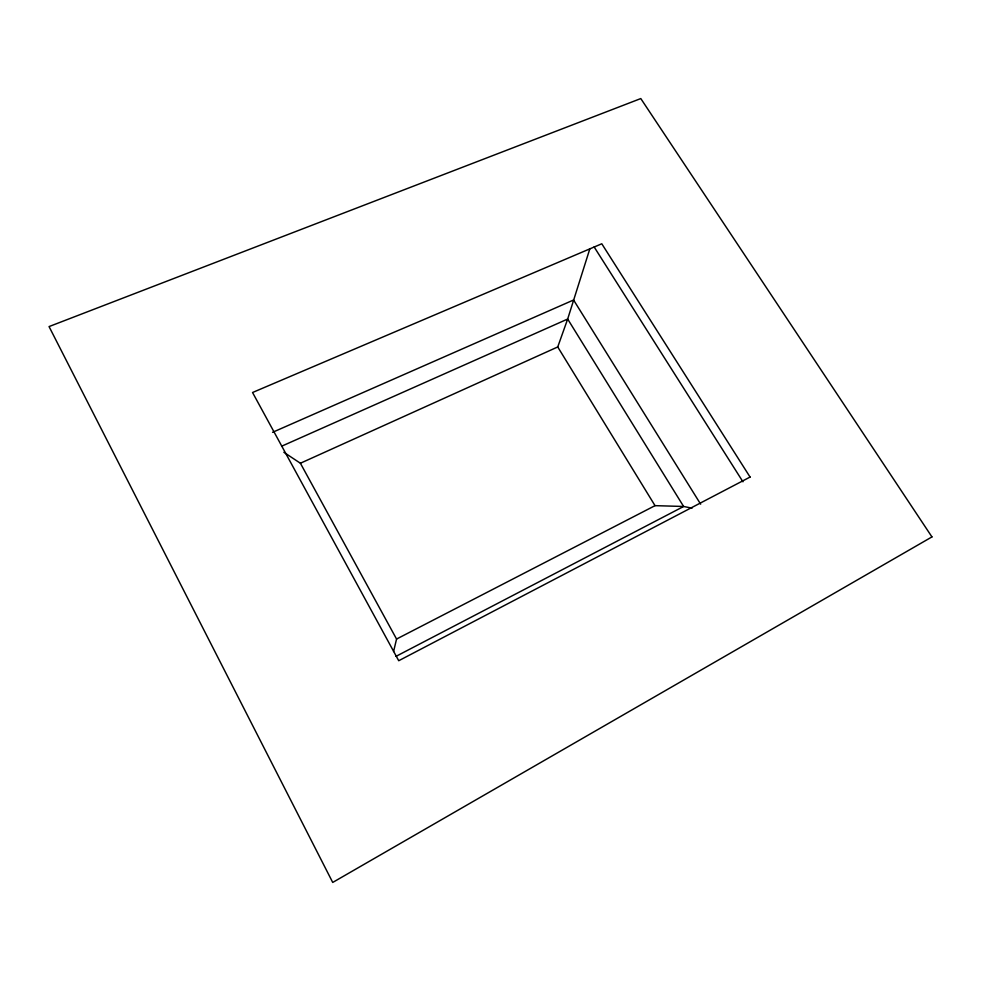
<?xml version="1.0" encoding="UTF-8"?>
<svg xmlns="http://www.w3.org/2000/svg" width="981" height="981" viewBox="0 0 981 981"><rect width="100%" height="100%" fill="white"/><g stroke="black" fill="none" stroke-linecap="round" stroke-linejoin="round"><path stroke-width="1.47" d="M393.577 651.531L396.557 639.048L300.394 463.24L283.852 452.278M589.814 248.892L567.668 319.046L557.735 346.955L300.394 463.24M396.005 656.35L683.622 506.478L692.059 508.158M396.557 639.048L655.026 505.656L683.622 506.478L567.668 319.046L281.67 446.196M272.571 432.314L573.578 300.002L700.655 504.185M594.13 246.93L742.948 481.794M557.735 346.955L655.026 505.656M931.95 536.914L332.718 882.434L49.05 326.575L640.789 98.566L931.95 536.914M750.073 477.06L398.727 660.728L252.546 392.51L601.782 243.779L750.073 477.06"/></g></svg>
